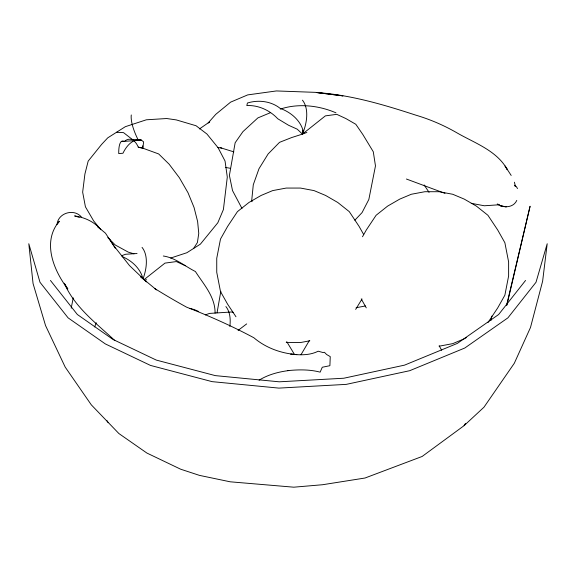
<?xml version="1.0" encoding="UTF-8"?>
<svg xmlns="http://www.w3.org/2000/svg" width="576" height="576" viewBox="0 0 576 576"><rect width="100%" height="100%" fill="white"/><g stroke="black" fill="none" stroke-linecap="round" stroke-linejoin="round"><path stroke-width="0.86" d="M252.043 201.672L251.77 199.901L253.289 184.745L258.984 168.739L268.121 153.965L279.511 142.351L291.665 137.556L302.436 134.1L302.861 130.126M217.051 312.768L220.838 291.298M354.838 220.212L362.066 212.594L368.842 199.476L375.473 165.902L373.284 151.754L362.808 134.467L355.81 124.286L345.888 118.562L336.751 114.343L325.368 115.877L302.436 134.1L303.041 130.478A32.76 24.566 19.5 0 0 280.138 108.36A32.76 27.526 -10.1 0 0 247.421 103.018L246.823 105.588A32.76 25.099 32.3 0 1 277.74 118.742L288.634 125.302L297.252 129.182L302.436 134.1L306.878 132.444M57.046 224.633C57.816 212.962 74.059 208.102 81.432 217.058M71.201 308.21L73.231 297.806M491.047 320.292L491.882 316.03M193.615 248.443L197.402 242.525L198.763 233.417L197.626 221.544L194.054 207.475L188.035 192.794L179.345 177.703L169.114 164.167L158.681 153.95L142.812 148.169L143.633 141.905L141.386 140.134L129.492 139.219A32.76 14.09 -85.5 0 0 124.344 141.408M506.887 305.158L530.086 206.237L506.614 305.172M94.694 326.923L96.199 322.711M362.498 236.758L366.271 230.047L376.092 215.28L387.626 206.107L399.766 199.102L411.307 194.263L424.872 191.714L439.135 191.714L452.707 194.263L464.242 199.102L476.381 206.107L487.922 215.28L497.736 230.047L504.871 242.719L508.622 261.95L508.622 275.962L504.871 295.193L497.736 307.865L487.922 322.632M300.982 354.73L309.312 340.603M362.03 298.994L355.658 309.384M58.284 223.042L59.299 221.263C41.854 241.704 53.467 270.216 67.831 289.03L64.282 283.234C74.729 307.31 96.149 323.114 114.782 340.495M516.78 200.419C513.425 207.95 503.323 208.202 497.218 204.084L498.737 204.444M464.076 425.657L483.97 407.203L514.31 363.262L530.489 327.499L542.628 281.189L547.2 243.734L536.004 282.283L507.91 317.851L464.825 348.005L409.694 370.699L346.27 384.372L278.87 388.109L212.098 381.643L150.494 365.422L105.336 343.922L68.09 317.851L39.996 282.283L28.8 243.734L33.062 283.558L45.554 325.591L65.196 367.099L91.318 404.863L118.886 433.541L146.88 453.046L180.67 469.21L199.469 475.38L230.184 481.802L293.789 487.188L322.553 484.733L365.026 478.015L422.136 456.466L464.076 425.657L465.502 423.382M525.564 280.44L498.65 314.503L457.38 343.39L404.568 365.126L343.814 378.23L279.252 381.809L215.294 375.617L156.283 360.079L113.033 339.48L77.35 314.503L50.436 280.44M144.065 279.655L164.981 263.11L176.364 261.576L185.501 265.802M238.09 330.422L246.672 323.899M199.426 128.966L209.743 121.802L208.159 122.954L215.791 114.322L230.638 102.125L247.687 94.903L276.408 90.943L315.634 92.362L342.943 95.875L316.325 92.527C350.525 94.817 383.35 104.558 415.742 115.128C430.351 119.448 444.334 125.503 457.495 133.157C475.164 143.266 497.117 150.833 507.355 169.733L505.073 166.032L511.186 175.45M465.005 338.371L466.517 337.493M259.085 380.189C268.063 374.645 278.388 371.894 288.778 370.562L287.69 370.627C298.526 369.562 309.499 369.353 320.126 372.146L322.286 367.243L329.904 365.688L330.25 356.623L326.592 354.492L324.446 352.303L322.92 352.512L318.175 351.209C309.636 355.514 300.038 355.111 290.765 354.175L296.827 354.614C281.239 353.441 265.982 348.019 253.858 337.752C232.142 326.124 209.556 316.08 186.595 307.159C175.867 301.291 165.326 295.078 154.922 288.641L156.276 289.786M464.242 338.81L452.707 343.649L439.135 346.198M145.008 280.231L146.491 279.684M270.504 112.651L257.868 117.914L242.942 131.63L235.145 142.769L229.399 175.399L232.531 190.606L241.985 208.462M280.289 109.102C298.253 103.126 318.722 105.386 335.974 112.838M121.529 255.744L125.604 254.261L137.052 253.519M205.366 314.899L209.448 313.423L231.458 311.99L233.201 312.343M170.662 258.048L186.854 252.734L200.383 244.145L217.814 222.768L223.402 209.556L227.297 177.098L225.05 161.042L218.102 147.751L206.942 134.028L196.063 125.748L176.299 119.909L166.709 118.526L146.369 119.794L125.323 126.691L107.748 137.851L101.635 144.382L88.178 161.114L84.91 174.031L82.656 192.154L85.421 206.813L93.65 220.903L100.807 229.709M356.134 307.714L365.458 305.964M309.816 340.79L300.492 342.547L286.229 342.547M499.637 204.746L484.301 205.769L471.24 203.321M121.291 141.566L141.386 140.134A32.76 18.259 -84 0 0 122.954 153.252L118.728 153.569A32.76 8.359 76.9 0 1 123.509 141.055M116.539 132.271L123.545 132.631L132.941 139.932M217.786 147.578L221.796 148.046M225.346 167.378L230.436 168.336M142.754 145.807L142.812 148.169L138.37 147.326A32.76 14.09 -85.5 0 0 134.381 141.278M79.286 217.332L74.599 215.921C84.226 217.354 93.442 221.285 100.001 228.672M163.303 256.003C175.342 257.717 184.838 266.256 195.415 271.526C203.76 284.558 215.23 296.755 215.086 313.135M76.838 216.439L77.882 216.67M138.211 147.089L142.812 148.169M233.863 151.87L220.205 147.665M133.999 253.822L128.261 252.122L115.272 245.002L107.777 237.55M406.411 179.021L444.996 193.37M156.377 289.793L140.695 276.811L146.57 281.866L129.492 265.572L113.465 245.326L105.494 233.215L97.646 226.642L99.504 228.262M424.152 184.961L429.055 192.341M235.973 316.764L227.628 304.214L220.493 291.542L216.742 272.311L216.742 258.3L220.493 239.069L227.628 226.397L237.442 211.63L248.983 202.457L261.115 195.451L272.657 190.606L286.229 188.064L300.492 188.064L314.057 190.606L325.598 195.451L337.73 202.457L349.272 211.63L359.093 226.397L363.708 234.598M115.265 248.191L109.433 238.874M106.812 420.466L108.202 422.683M515.261 186.487L514.534 185.278L516.355 186.61L517.493 188.568M286.711 341.611L294.458 354.398M439.164 345.787L441.684 350.258M361.238 298.915L366.271 307.865M514.397 182.189L515.218 185.458M142.049 247.399A38.477 22.212 -60 0 1 143.338 278.006M122.098 256.514A32.76 24.566 19.5 0 1 142.646 277.711M138.37 140.299A38.477 13.14 57.6 0 1 131.27 114.962M225.886 306.554A38.477 22.212 -60 0 1 229.824 326.462M189.706 308.398A32.76 27.526 -10.1 0 1 198.691 311.558M302.436 100.159A38.477 22.212 -60 0 1 302.436 134.1M506.218 206.82L500.796 205.92L506.218 206.82"/></g></svg>
